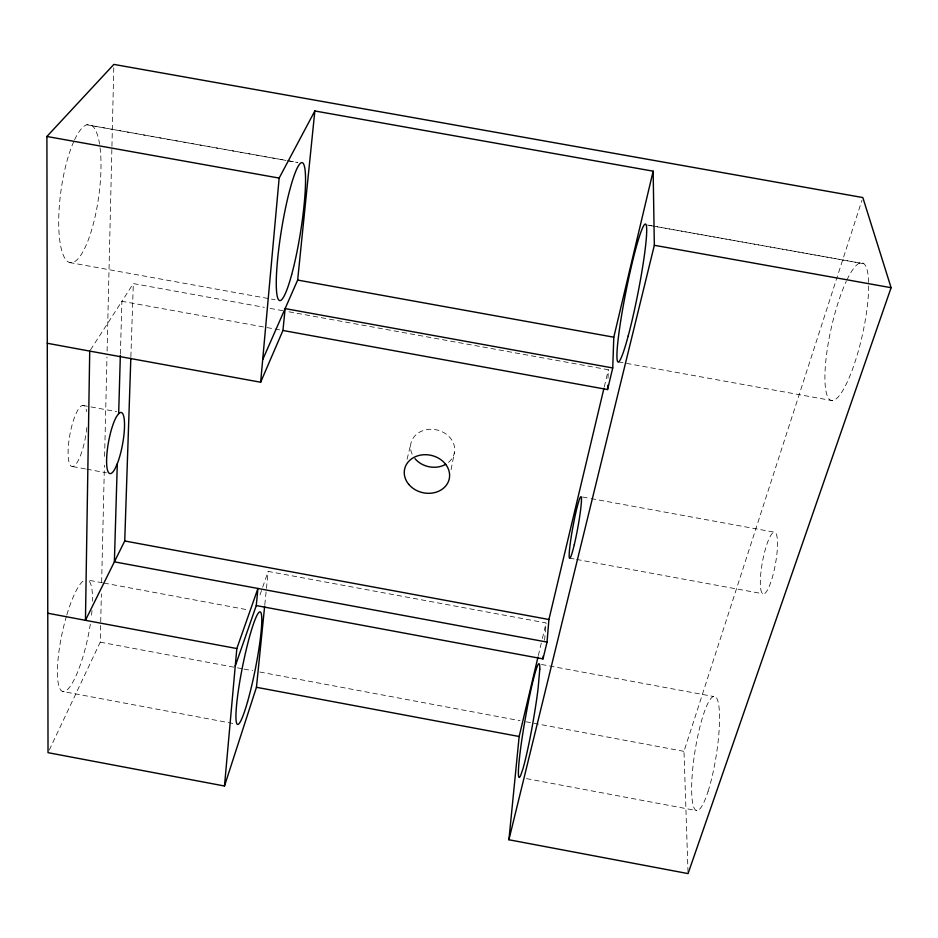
<?xml version="1.0" encoding="UTF-8"?>
<svg xmlns="http://www.w3.org/2000/svg" width="938" height="938" viewBox="0 0 938 938"><rect width="100%" height="100%" fill="white"/><g stroke="black" fill="none" stroke-linecap="round" stroke-linejoin="round"><path stroke-width="0.7" stroke-dasharray="4.69 3.52" d="M49.268 750.048L100.225 642.178L101.374 593.906M101.644 582.205L104.411 465.189M104.61 456.419L106.967 356.944M107.096 351.093L111.903 147.782M111.939 146.316L113.861 64.405M120.392 353.825L121.905 301.286L133.325 283.581L264.317 307.347M130.874 356.71L133.325 283.581M608.012 378.249L608.352 369.76L287.345 311.522M544.603 640.197L546.068 622.938L268.162 571.406L259.134 597.377M264.797 604.729L268.162 571.406M451.061 469.657L454.449 452.409M538.33 655.592L542.035 639.974M542.375 638.555L546.068 622.938M604.295 386.784L608.352 369.76M407.08 459.245L410.703 444.413M688.011 872.141L683.99 751.35L861.928 200.333M90.505 349.874L121.905 301.286L281.506 330.211M91.854 125.68L285.973 160.386M287.403 160.644L297.475 162.45M647.443 225.026L651.746 225.8M653.176 226.046L859.829 263.003M86.894 124.813L297.874 162.544M649.014 225.331L863.957 263.766M69.494 262.523L275.08 299.75M618.423 361.916L832.205 400.62M270.074 308.391L285.902 311.264M582.545 497.023L589.721 498.336M591.151 498.606L774.917 532.28A31.411 6.578 -79.6 0 1 771.259 580.868A31.411 6.578 -79.6 0 1 760.577 576.073A31.411 6.578 -79.6 0 1 774.917 532.28M82.872 405.439L116.593 411.653M569.46 558.122L575.193 559.177M576.624 559.435L762.676 593.731M72.777 466.585L85.393 468.918M86.788 469.176L106.416 472.811M102.535 582.815L88.16 580.141A57.218 13.026 -77.8 0 1 92.51 601.188M103.977 583.073L249.121 610.087M541.437 664.467L713.584 696.5M100.225 642.178L242.579 668.806M244.009 669.075L252.639 670.682M259.826 672.03L520.074 720.701M525.831 721.768L683.99 751.35M66.492 616.008A57.218 13.026 -77.8 0 0 62.529 691.423L234.641 723.784M526.488 778.622L696.817 810.631M74.618 139.727A69.705 19.088 -82.2 0 1 100.26 182.64A69.705 19.088 -82.2 0 1 65.027 258.513A69.705 19.088 -82.2 0 1 74.055 140.923M86.812 427.564A31.071 7.891 -79.6 0 1 72.179 466.596A31.071 7.891 -79.6 0 1 71.839 425.899A31.071 7.891 -79.6 0 1 86.683 411.606M846.932 279.934A70.549 15.946 -77.4 0 1 865.762 317.431A70.549 15.946 -77.4 0 1 827.996 397.419A70.549 15.946 -77.4 0 1 846.311 281.259M92.006 610.509A57.218 13.026 -77.8 0 1 91.127 618.634M90.341 624.122A57.218 13.026 -77.8 0 1 62.529 691.423M66.868 614.742A57.218 13.026 -77.8 0 1 84.725 580.001M412.157 454.203A22.242 18.83 12.4 0 1 421.725 431.105A22.242 18.83 12.4 0 1 450.31 437.987A22.242 18.83 12.4 0 1 447.942 462.833M708.108 791.273A57.804 10.834 -81.1 0 0 716.28 697.52A57.804 10.834 -81.1 0 0 692.455 771.751A57.804 10.834 -81.1 0 0 708.108 791.273"/><path stroke-width="1.41" d="M47.275 343.261L89.72 351.093L85.452 620.323L236.822 648.545L257.938 588.466L256.273 605.573L235.25 666.074M120.345 355.279L118.669 413.658A31.083 7.105 -79.6 0 1 124.496 427.025A31.083 7.105 -79.6 0 1 117.297 463.712L114.377 561.839L85.452 620.323L47.768 613.218M256.273 605.573L543.008 658.898L547.042 642.084L114.377 561.839L124.731 540.98L130.828 358.164M260.647 382.223L282.936 330.481L607.566 389.551L612.737 367.954L613.804 337.199L653.153 171.173L314.84 110.965L279.149 178.079L260.647 382.223L89.72 351.093M607.566 389.551L607.73 385.307M547.042 642.084L548.918 619.502L603.966 388.203M543.008 658.898L543.254 656.025M538.002 657.01L519.16 736.506L508.912 839.756L688.058 873.595L891.1 287.696L862.831 197.555L113.861 64.405L46.9 136.479L48.026 752.675L224.487 786.009L236.822 648.545M282.936 330.481L285.14 308.602L612.737 367.954M224.487 786.009L256.449 687.296L264.657 606.183M262.781 359.477L297.651 280.063L314.84 110.965M508.912 839.756L654.337 245.287L653.153 171.173M117.215 463.876L114.987 468.789A31.083 7.105 -79.6 0 1 106.627 459.116A31.083 7.105 -79.6 0 1 116.441 416.73L118.739 413.552M46.9 136.479L279.149 178.079M654.337 245.287L891.1 287.696M297.651 280.063L613.804 337.199M124.731 540.98L548.918 619.502M256.449 687.296L519.16 736.506M445.749 464.287A22.242 18.83 12.4 0 1 414.995 458.659M539.796 669.169L538.084 688.656A57.617 4.104 -80.1 0 1 522.841 769.148L520.789 775.151A57.617 4.104 -80.1 0 1 524.553 722.776L527.109 708.553A57.617 4.104 -80.1 0 1 539.796 669.169M628.202 335.945A70.268 6.038 -78.8 0 0 646.13 224.815A70.268 6.038 -78.8 0 0 621.132 318.228A70.268 6.038 -78.8 0 0 628.202 335.945M247.55 701.788A57.359 6.507 -78.7 0 0 260.623 612.221A57.359 6.507 -78.7 0 0 238.393 690.298A57.359 6.507 -78.7 0 0 247.55 701.788M408.698 484.301A22.84 19.123 12.4 0 0 447.731 483.011A22.84 19.123 12.4 0 0 424.363 454.707A22.84 19.123 12.4 0 0 408.698 484.301M574.302 544.615A31.317 2.486 -79.6 0 0 581.103 496.765A31.317 2.486 -79.6 0 0 570.574 541.109A31.317 2.486 -79.6 0 0 574.302 544.615M291.659 274.67A69.893 9.591 -80.8 0 0 303.232 163.423A69.893 9.591 -80.8 0 0 277.859 256.871A69.893 9.591 -80.8 0 0 291.659 274.67"/></g></svg>
